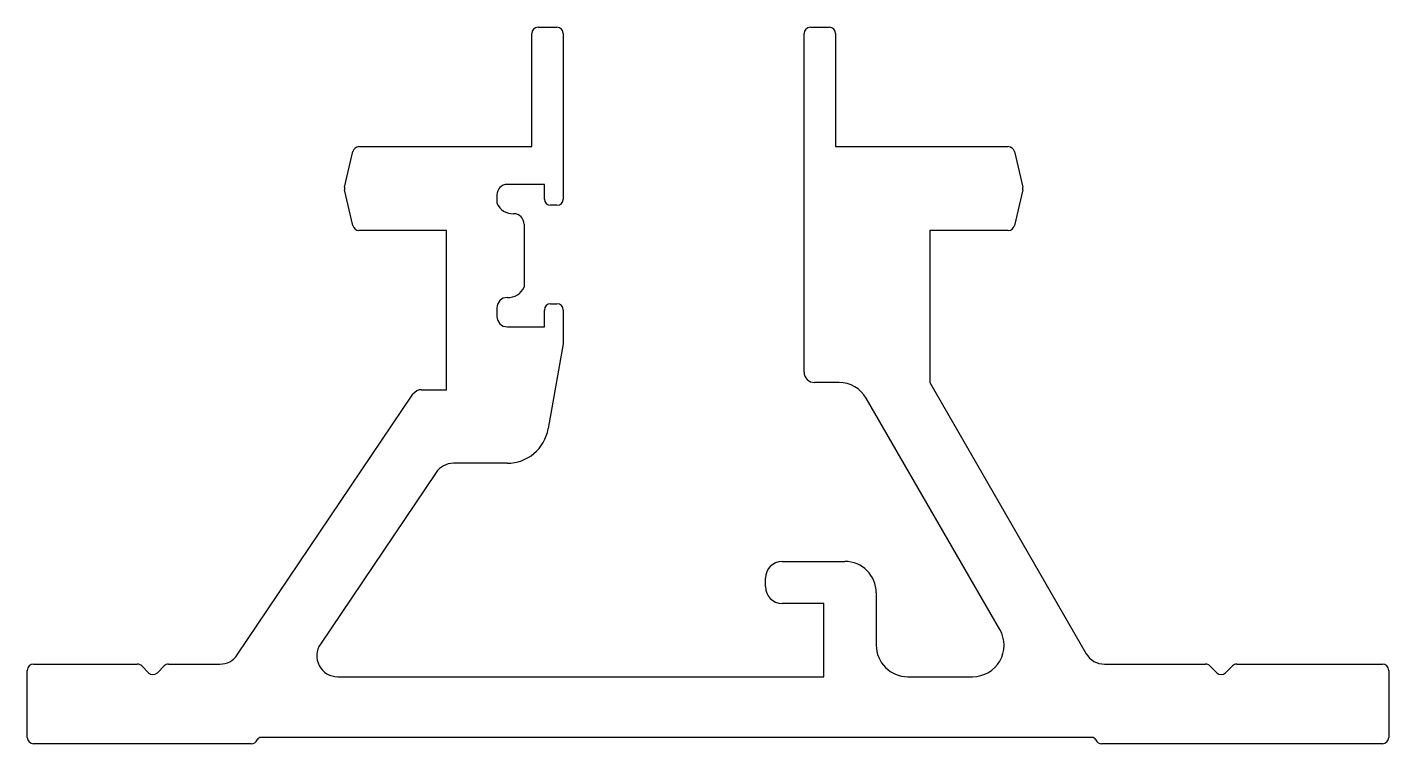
# Model space of a CAD drawing. Extents: x 791.2 to 856.2, y 730.7 to 764.9.
import ezdxf

# ---------------------------------------------------------------- set-up
doc = ezdxf.new("R2010")
doc.units = 0
doc.layers.get('0').update_dxf_attribs({"linetype": 'CONTINUOUS'})

msp = doc.modelspace()

# ---------------------------------------------------------------- linework, layer by layer
for p, q in [((815.325, 759.193), (815.325, 764.593)), ((815.625, 764.893), (816.525, 764.893)), ((816.825, 764.593), (816.825, 756.693)), ((828.325, 748.435), (828.325, 764.593)), ((828.625, 764.893), (829.525, 764.893)), ((829.825, 764.593), (829.825, 759.193)), ((806.39, 757.26), (806.783, 758.96)), ((807.075, 759.193), (815.325, 759.193)), ((829.825, 759.193), (838.074, 759.193)), ((838.367, 758.96), (838.759, 757.26)), ((815.925, 757.393), (814.158, 757.393)), ((815.925, 756.693), (815.925, 757.393)), ((806.783, 755.425), (806.39, 757.125)), ((813.658, 756.893), (813.658, 756.493)), ((838.759, 757.125), (838.367, 755.425)), ((816.525, 756.393), (816.225, 756.393)), ((814.958, 755.493), (814.958, 752.493)), ((811.258, 755.193), (807.075, 755.193)), ((811.258, 747.593), (811.258, 755.193)), ((838.074, 755.193), (834.325, 755.193)), ((834.325, 755.193), (834.325, 747.935)), ((813.658, 751.493), (813.658, 751.093)), ((816.225, 751.693), (816.525, 751.693)), ((815.925, 750.593), (815.925, 751.393)), ((816.825, 751.393), (816.825, 749.775)), ((814.158, 750.593), (815.925, 750.593)), ((816.825, 749.775), (816.112, 745.733)), ((810.067, 747.593), (811.258, 747.593)), ((829.995, 747.935), (828.825, 747.935)), ((834.325, 747.935), (841.797, 734.993)), ((801.263, 734.933), (809.653, 747.372)), ((837.669, 736.143), (831.294, 747.185)), ((810.754, 743.639), (805.231, 735.452)), ((814.142, 744.08), (811.583, 744.08)), ((827.275, 739.393), (830.269, 739.393)), ((826.475, 738.193), (826.475, 738.593)), ((831.769, 737.893), (831.769, 735.393)), ((829.269, 737.393), (827.275, 737.393)), ((829.269, 733.893), (829.269, 737.393)), ((791.237, 730.993), (791.237, 734.193)), ((791.537, 734.493), (796.488, 734.493)), ((796.7, 734.405), (797.024, 734.081)), ((797.449, 734.081), (797.773, 734.405)), ((797.985, 734.493), (800.434, 734.493)), ((806.06, 733.893), (829.269, 733.893)), ((833.269, 733.893), (836.37, 733.893)), ((842.663, 734.493), (847.488, 734.493)), ((847.7, 734.405), (848.024, 734.081)), ((848.449, 734.081), (848.773, 734.405)), ((848.985, 734.493), (855.937, 734.493)), ((856.237, 734.193), (856.237, 730.993)), ((801.937, 730.693), (791.537, 730.693)), ((842.07, 730.993), (802.395, 730.993)), ((855.937, 730.693), (842.528, 730.693))]:
    msp.add_line(p, q)
for centre, radius, start, end in [((815.625, 764.593), 0.3, 90, 180), ((816.525, 764.593), 0.3, 0, 90), ((828.625, 764.593), 0.3, 90, 180), ((829.525, 764.593), 0.3, 360, 90), ((807.075, 758.893), 0.3, 90, 167), ((838.074, 758.893), 0.3, 13, 90), ((806.683, 757.193), 0.3, 167, 193), ((814.158, 756.893), 0.5, 90, 180), ((838.467, 757.193), 0.3, 347, 13), ((816.225, 756.693), 0.3, 180, 270), ((816.525, 756.693), 0.3, 270, 360), ((814.422, 756.825), 0.833, 203.49901, 272.49022), ((814.458, 755.493), 0.5, 0, 90), ((807.075, 755.493), 0.3, 193, 270), ((838.074, 755.493), 0.3, 270, 347), ((814.194, 752.825), 0.833, 267.50978, 336.50099), ((814.158, 751.493), 0.5, 90, 180), ((816.225, 751.393), 0.3, 90, 180), ((816.525, 751.393), 0.3, 0, 90), ((814.158, 751.093), 0.5, 180, 270), ((828.825, 748.435), 0.5, 180, 270), ((810.067, 747.093), 0.5, 90, 146), ((829.995, 746.435), 1.5, 30, 90), ((814.142, 746.08), 2, 270, 350), ((811.583, 743.08), 1, 90, 146), ((827.275, 738.593), 0.8, 90, 180), ((830.269, 737.893), 1.5, 0, 90), ((827.275, 738.193), 0.8, 180, 270), ((836.37, 735.393), 1.5, 270, 30), ((806.06, 734.893), 1, 146, 270), ((833.269, 735.393), 1.5, 180, 270), ((800.434, 735.493), 1, 270, 326), ((842.663, 735.493), 1, 210, 270), ((791.537, 734.193), 0.3, 90, 180), ((796.488, 734.193), 0.3, 45, 90), ((797.237, 734.293), 0.3, 225, 315), ((797.985, 734.193), 0.3, 90, 135), ((847.488, 734.193), 0.3, 45, 90), ((848.237, 734.293), 0.3, 225, 315), ((848.985, 734.193), 0.3, 90, 135), ((855.937, 734.193), 0.3, 360, 90), ((791.537, 730.993), 0.3, 180, 270), ((801.937, 730.993), 0.3, 270, 336.42182), ((802.395, 730.793), 0.2, 90, 156.42182), ((842.07, 730.793), 0.2, 23.57818, 90), ((842.528, 730.993), 0.3, 203.57818, 270), ((855.937, 730.993), 0.3, 270, 0)]:
    msp.add_arc(centre, radius, start, end)

doc.saveas('drawing.dxf')
